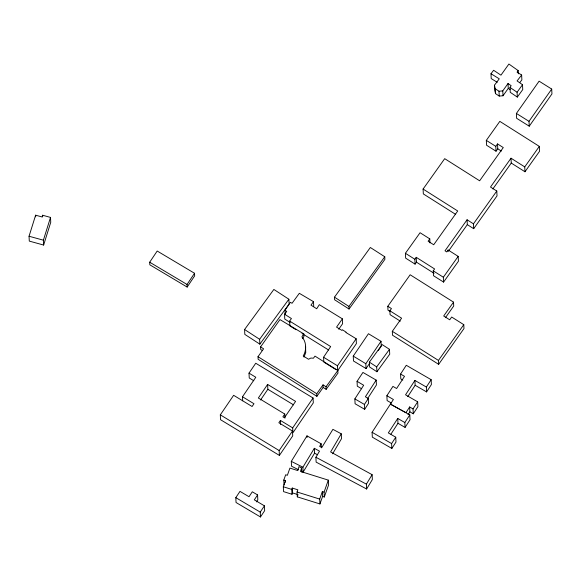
<?xml version="1.0" encoding="UTF-8"?>
<svg xmlns="http://www.w3.org/2000/svg" width="581" height="581" viewBox="0 0 581 581"><rect width="100%" height="100%" fill="white"/><g stroke="black" fill="none" stroke-linecap="round" stroke-linejoin="round"><path stroke-width="0.87" d="M42.602 215.239L42.079 216.967L35.623 215.188L29.05 236.242L29.29 241.1L43.64 245.051L50.75 222.276L50.511 217.417L42.602 215.239L42.682 216.858M43.64 245.051L43.401 240.193L50.511 217.417M284.029 484.932L283.797 480.073L285.67 474.771L287.363 475.302L289.919 468.104L297.777 470.566L299.004 466.601L301.604 468.032L300.471 471.416L328.323 480.138L328.563 484.997L324.3 497.002L322.586 496.457L322.346 491.599L324.067 492.143L324.3 497.002M283.797 480.073L285.496 480.596L283.31 486.762L283.55 491.62L292.011 494.271L291.771 489.413L292.25 488.055L297.835 489.798L297.058 492.005L297.298 496.864L319.935 503.945L322.586 496.457M292.011 494.271L292.49 492.92L292.25 488.055M297.298 496.864L297.813 495.397M319.935 503.945L319.695 499.086L322.346 491.599M324.067 492.143L328.323 480.138M303.965 357.097L305.729 352.66L305.555 346.269M298.511 469.731L291.546 466.223L291.306 461.365L306.993 435.866L321.155 443.797L319.666 446.382L321.816 447.508L332.906 429.344L341.272 433.818L341.505 438.677L332.63 453.783M341.272 433.818L330.611 451.945L372.116 474.677L372.356 479.536L366.618 488.999L316.137 462.12L315.904 457.262L319.506 451.154L314.328 448.307L302.919 467.204L303.151 472.062L301.604 471.285M303.151 472.062L314.568 453.165L314.328 448.307M366.618 488.999L366.386 484.14L372.116 474.677M518.179 70.591L517.09 72.182L521.636 75.007L517.083 80.919L522.508 84.724L522.747 89.583L517.322 97.085L510.249 92.328L510.009 87.462L511.149 85.668L508.019 83.533L502.776 90.897L503.015 95.756L499.232 96.083L495.52 93.635L494.685 90.091L494.446 85.233L499.268 78.827L490.981 73.729L493.632 70.286L500.953 75.16L508.905 64.033L518.179 70.591L518.332 73.831M262.213 350.445L260.716 349.493L260.586 346.901L279.962 319.594L303.79 333.886L301.902 336.842C306.601 342.056 306.695 350.074 303.246 355.979L308.518 359.269L310.85 358.049L313.428 358.194L315.004 356.131L337.844 370.504L337.975 373.089L326.152 389.343L323.159 387.454L323.036 384.862L326.028 386.75L326.152 389.343M302.505 338.694L303.921 336.472L303.79 333.886M376.183 380.105L365.405 396.772L368.274 398.53L368.507 403.388L364.665 409.307L355.093 403.759L354.86 398.9L363.67 385.261L357.054 381.318L362.929 372.428L376.183 380.105L376.423 384.963L367.599 398.602M364.665 409.307L364.425 404.449L368.274 398.53M402.786 380.061L400.81 378.921L400.57 374.062L406.279 365.289L431.153 379.676L431.392 384.535L426.592 391.914L415.146 385.283L414.907 380.424L426.36 387.048L426.592 391.914M391.471 403.098L387.113 400.57L386.873 395.712L392.938 386.387L396.605 388.515L404.521 376.343L400.57 374.062M397.738 418.436L397.978 423.295L405.066 427.405L404.826 422.547L397.738 418.436L388.333 432.91L395.748 437.21L395.988 442.068L391.841 448.445L372.327 437.152L372.087 432.293L393.41 399.503L386.873 395.712M414.907 380.424L405.545 394.811L417.666 401.827L417.906 406.685L413.273 413.795L409.895 411.827L409.656 406.969L413.04 408.937L413.273 413.795M407.753 396.641L415.146 385.283M390.919 434.152L397.978 423.295M426.36 387.048L431.153 379.676M413.04 408.937L417.666 401.827M404.826 422.547L409.801 414.907L390.403 404.129L405.945 412.663L409.656 406.969M391.841 448.445L391.609 443.579L395.748 437.21M405.066 427.405L410.033 419.772L409.801 414.907M408.036 414.674L409.895 411.827M323.813 362.101L323.581 357.242L330.662 346.566L289.658 321.082L291.43 318.548L284.537 314.212L286.724 311.489L285.002 310.196L290.391 302.323L292.04 303.282L299.331 293.311L313.486 301.655L313.725 306.514M257.579 494.939L254.311 499.842L264.413 505.833L264.653 510.692L260.477 516.967L236.046 502.507L235.806 497.648L239.982 491.373L249.024 496.719L252.307 491.795L257.579 494.939L257.811 499.798L256.417 501.897M260.477 516.967L260.244 512.108L264.413 505.833M187.162 287.065L187.038 284.472L194.533 273.273L157.19 251.028L149.695 262.213L149.825 264.805L187.162 287.065L194.657 275.866L194.533 273.273M292.693 427.892L280.434 420.441L278.858 422.757L292.483 431.022L292.722 435.881L279.396 455.417L220.548 419.714L220.315 414.856L233.635 395.312L252.089 406.504L253.977 403.737L242.495 396.765L255.8 377.258L249.009 373.133L255.742 363.234L313.065 398.007L313.304 402.865L292.933 432.751L292.693 427.892L313.065 398.007M284.777 414.05L282.889 416.831L284.421 417.754L295.584 401.391L267.609 384.426L258.349 398.007L284.777 414.05L284.973 418.102M369.596 363.336L366.052 368.557L353.495 360.99L353.255 356.131L368.441 333.719L381.005 341.294L381.245 346.153L378.209 350.633M366.052 368.557L365.819 363.699L381.005 341.294M260.535 400.011L267.848 389.285L267.609 384.426M279.396 455.417L279.163 450.558L292.483 431.022M356.153 338.752L356.393 343.611L337.706 370.656L337.474 365.798L356.153 338.752L345.869 332.47L346.123 332.165L342.405 329.761L341.933 330.422L336.559 327.125L342.376 318.846L319.325 304.676L316.696 308.758L310.973 305.141L313.486 301.655M338.738 329.224L342.616 323.704L342.376 318.846M516.393 113.44L539.103 81.173L551.71 89.067L551.95 93.926L529.24 126.193L516.632 118.299L516.393 113.44L529 121.335L529.24 126.193M529 121.335L551.71 89.067M323.159 387.454L316.885 396.322L258.131 359.29L258.008 356.698L263.592 348.811L260.586 346.901M316.885 396.322L316.754 393.729L323.036 384.862M400.324 321.162L390.083 314.684L389.887 310.799L391.456 308.584L387.803 306.289L410.157 274.777L453.529 302.135L453.717 306.02L445.431 317.698M453.529 302.135L443.688 315.999L449.709 319.79L451.677 317.03L463.791 324.677L463.979 328.563L438.648 364.323L392.502 335.201L392.313 331.315L401.602 318.199L389.887 310.799M438.648 364.323L438.459 360.431L463.791 324.677M455.707 214.418L423.331 193.916L423.091 189.057L444.697 158.664L479.63 180.793L503.277 147.559L497.518 143.921L495.782 146.361L496.021 151.22L486.558 145.228L486.319 140.37L499.82 121.371L539.328 146.397L539.567 151.256L524.977 171.758L511.258 163.065L511.019 158.206L524.745 166.9L524.977 171.758M467.073 219.778L467.313 224.636L473.697 228.689L473.464 223.83L467.073 219.778L445.01 250.803L446.782 251.929L448.154 250.019L458.184 256.374L458.424 261.232L443.586 282.09L433.477 275.699L433.237 270.833L434.603 268.952L416.236 257.318L416.468 262.176L415.081 264.123L405.654 258.146L405.422 253.287L420.07 232.727L429.78 238.871L428.124 241.209L433.709 244.754L457.726 210.983L423.091 189.057M503.015 95.756L508.259 88.392L508.019 83.533M415.081 264.123L414.841 259.264L416.236 257.318M496.021 151.22L497.757 148.78L497.518 143.921M511.019 158.206L490.502 187.046L496.791 191.026L497.024 195.884L473.697 228.689M448.924 250.491L467.313 224.636M492.848 188.948L511.258 163.065M473.464 223.83L496.791 191.026M443.586 282.09L443.347 277.231L458.184 256.374M524.745 166.9L539.328 146.397M334.489 297.167L370.337 247.491L384.767 256.758L384.891 259.351L349.043 309.027L334.612 299.76L334.489 297.167L348.92 306.441L349.043 309.027M348.92 306.441L384.767 256.758M517.322 97.085L517.083 92.226L522.508 84.724M326.028 386.75L337.844 370.504M369.371 362.137L382.16 344.584L389.481 349.326L389.72 354.185L376.924 371.746L369.61 366.996L369.371 362.137L376.684 366.887L376.924 371.746M244.579 329.521L273.862 289.447L288.88 299.222L289.113 304.081L259.852 344.148L244.819 334.387L244.579 329.521L259.62 339.289L259.852 344.148M259.62 339.289L288.88 299.222M376.684 366.887L389.481 349.326M519.85 82.495L521.876 79.866L521.636 75.007M494.446 85.233L495.281 88.777L498.992 91.224L502.776 90.897M29.05 236.242L43.401 240.193M292.49 492.92L298.075 494.656M283.31 486.762L291.771 489.413M297.058 492.005L319.695 499.086M291.306 461.365L302.919 467.204M315.904 457.262L366.386 484.14M314.568 453.165L317.524 454.792M354.86 398.9L364.425 404.449M372.087 432.293L391.609 443.579M235.806 497.648L260.244 512.108M149.695 262.213L187.038 284.472M361.702 388.805L357.293 386.176L357.054 381.318M353.255 356.131L365.819 363.699M267.848 389.285L293.558 404.87M220.315 414.856L279.163 450.558M253.774 380.744L249.249 377.991L249.009 373.133M497.242 82.299L491.214 78.588L490.981 73.729M323.581 357.242L337.474 365.798M324.59 362.58L336.167 369.705M295.976 329.717L289.897 325.941L289.658 321.082M302.047 333.494L328.621 350.009M390.185 311.554L387.999 310.174L387.803 306.289M290.137 322.448L284.777 319.071L284.537 314.212M497.757 148.78L501.352 151.053M392.313 331.315L438.459 360.431M258.008 356.698L316.754 393.729M486.319 140.37L495.782 146.361M405.422 253.287L414.841 259.264M433.237 270.833L443.347 277.231M416.468 262.176L434.072 273.324M510.009 87.462L517.083 92.226M508.259 88.392L510.133 89.67M498.992 91.224L499.232 96.083M495.281 88.777L495.52 93.635M448.154 250.019L448.234 251.638M429.78 238.871L429.984 242.916M321.155 443.797L321.358 447.849M306.993 435.866L307.073 437.486M301.604 468.032L301.8 472.084M285.002 310.196L285.198 314.241M285.496 480.596L285.576 482.215M280.434 420.441L280.63 424.486M242.495 396.765L242.691 400.81M35.623 215.188L35.702 216.807"/></g></svg>
